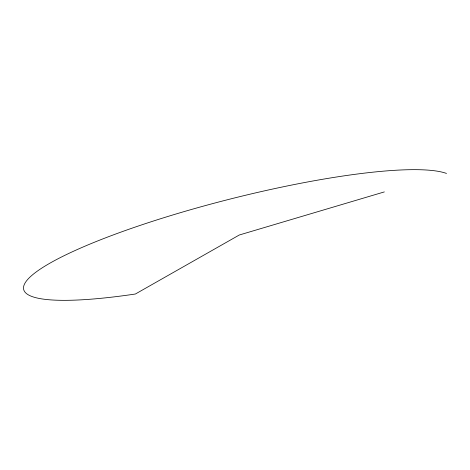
<?xml version="1.0" encoding="UTF-8"?>
<svg xmlns="http://www.w3.org/2000/svg" width="470" height="470" viewBox="0 0 470 470"><rect width="100%" height="100%" fill="white"/><g stroke="black" fill="none" stroke-linecap="round" stroke-linejoin="round"><path stroke-width="0.7" d="M384.337 191.913L239.295 235L135.389 294.014A222.398 37.089 -14.2 0 1 104.322 238.319A222.398 37.089 -14.2 0 1 446.5 173.442"/></g></svg>
